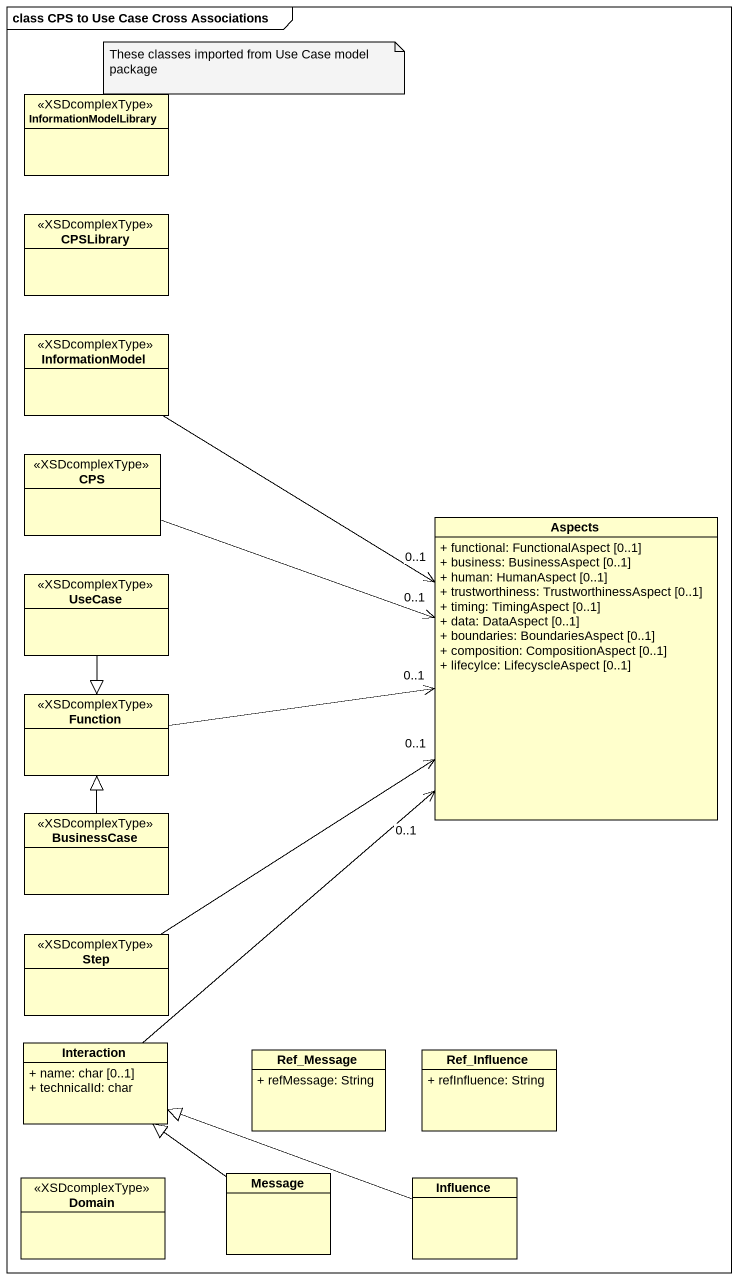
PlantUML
@startuml
mainframe class CPS to Use Case Cross Associations
hide circle
hide empty members
skinparam classAttributeIconSize 0
class InformationModelLibrary <<XSDcomplexType>>
class CPSLibrary <<XSDcomplexType>>
class InformationModel <<XSDcomplexType>>
class CPS <<XSDcomplexType>>
class Aspects {
  + functional: FunctionalAspect [0..1]
  + business: BusinessAspect [0..1]
  + human: HumanAspect [0..1]
  + trustworthiness: TrustworthinessAspect [0..1]
  + timing: TimingAspect [0..1]
  + data: DataAspect [0..1]
  + boundaries: BoundariesAspect [0..1]
  + composition: CompositionAspect [0..1]
  + lifecylce: LifecyscleAspect [0..1]
}
class "UseCase" as UseCase_ <<XSDcomplexType>>
class Function <<XSDcomplexType>>
class BusinessCase <<XSDcomplexType>>
class Step <<XSDcomplexType>>
class Interaction {
  + name: char [0..1]
  + technicalId: char
}
class Ref_Message {
  + refMessage: String
}
class Ref_Influence {
  + refInfluence: String
}
class Domain <<XSDcomplexType>>
class Message
class Influence
InformationModel --> "0..1" Aspects
CPS -right-> "0..1" Aspects
UseCase_ --|> Function
Function -right-> "0..1" Aspects
BusinessCase -up-|> Function
Step -up-> "0..1" Aspects
Interaction -up-> "0..1" Aspects
Message -up-|> Interaction
Influence -left-|> Interaction
note as N1
  These classes imported from Use Case model package
end note
@enduml
